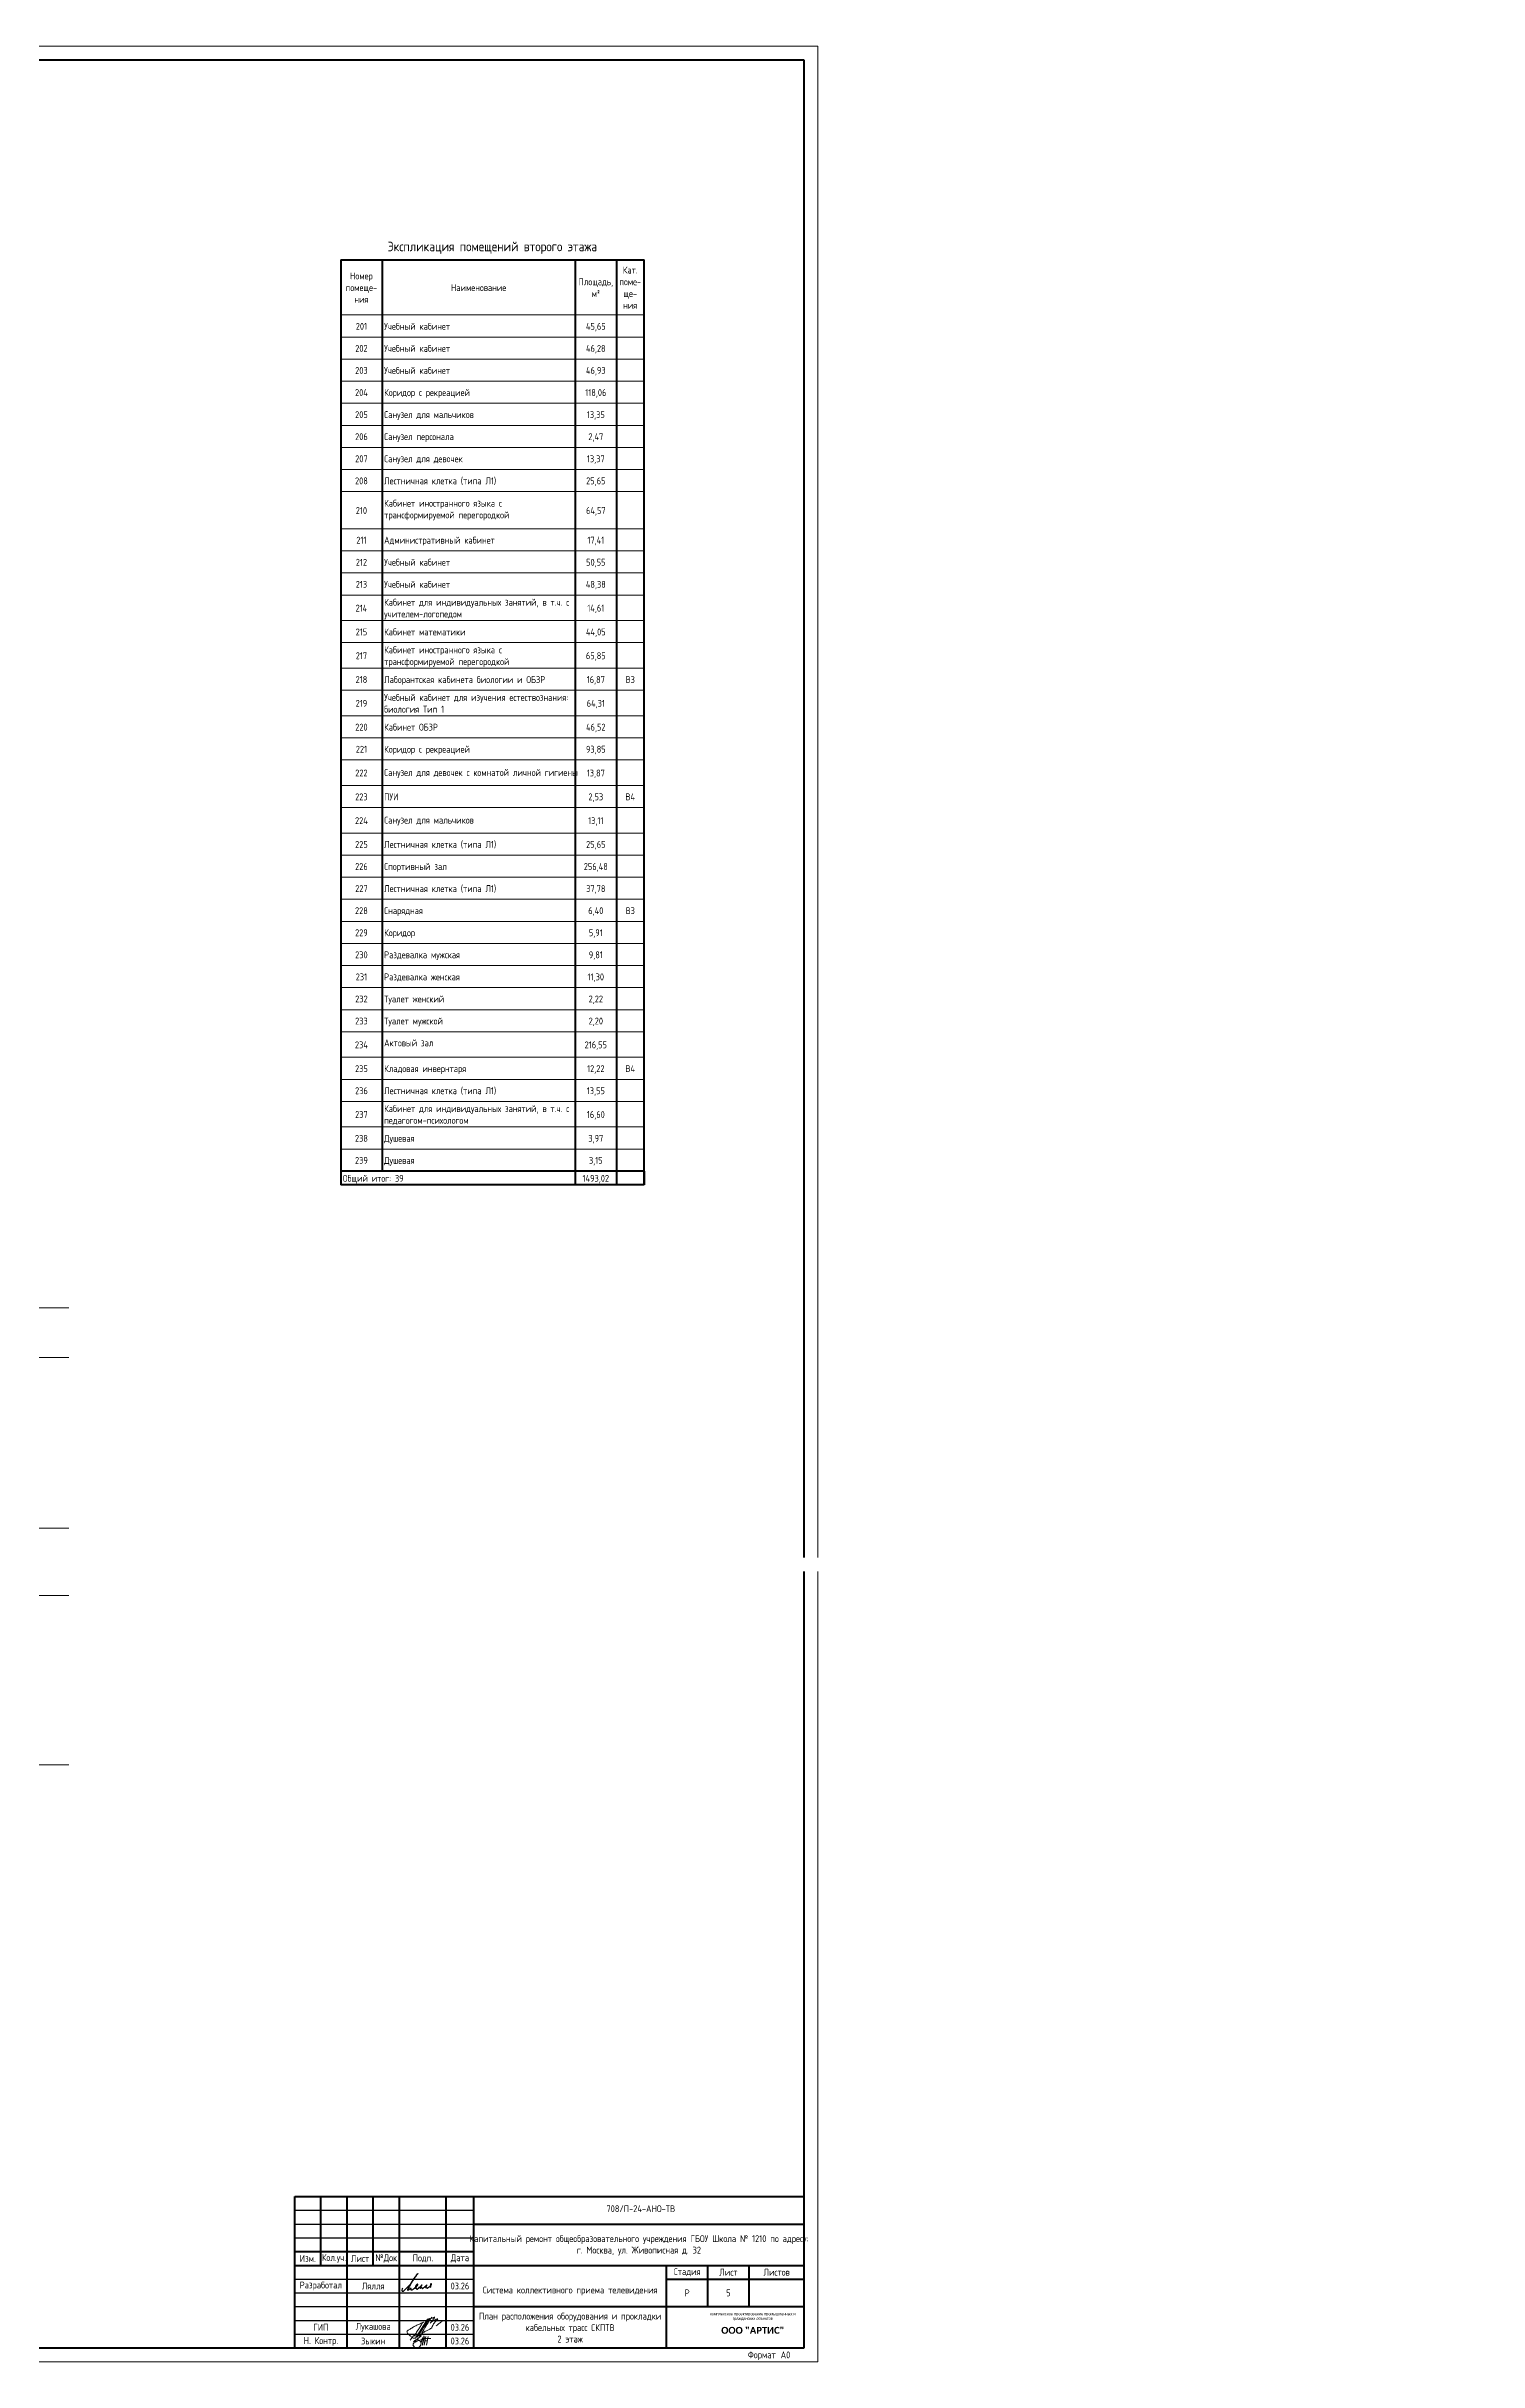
# Model space of a CAD drawing. Header units: millimetres. Extents: x -259793 to 503324, y -44556 to 93494.
# Drawn here: x 169738 to 221752, y -41916 to 42184 of the extents above; entities that cross this region are included whole.
import ezdxf
from ezdxf import colors
from ezdxf.entities.mleader import LeaderData, LeaderLine
from ezdxf.enums import TextEntityAlignment as Align
from ezdxf.math import Vec2, Vec3

# ---------------------------------------------------------------- set-up
doc = ezdxf.new("R2010")
doc.units = ezdxf.units.MM
doc.linetypes.add('ADSK_Линия сетки', pattern=[25, 20, -2.5, 0, -2.5])
for name, color, linetype in [('__НАДПИСИ', 7, 'Continuous'), ('СОТ', 7, 'Continuous'), ('стена', 20, 'Continuous')]:
    doc.layers.add(name, color=color, linetype=linetype)
for name, color, linetype, lineweight in [('__ФОРМАТ', 7, 'Continuous', 40), ('RC-Выноски', 7, 'Continuous', 0), ('Графика спецификации', 7, 'Continuous', 20), ('Линии', 7, 'Continuous', 9), ('Оси', 252, 'Continuous', 9), ('ОФ_рамка', 8, 'Continuous', 60), ('Подписи', 7, 'Continuous', 13), ('Тонкие линии', 7, 'Continuous', 18)]:
    doc.layers.add(name, color=color, linetype=linetype, lineweight=lineweight)
doc.layers.add('ОФ_подписи', color=5, linetype='Continuous', lineweight=13, true_color=0x0000ff)
doc.styles.add('GOST 2.304 type A', font='', dxfattribs={"height": 250})
doc.styles.add('GOST Common_7', font='', dxfattribs={"width": 0.9, "height": 2.5})
doc.styles.add('GOST Common_8', font='', dxfattribs={"width": 0.9, "height": 3.5})
doc.styles.add('ISOCPEUR', font='isocpeur.ttf', dxfattribs={"width": 0.9, "height": 350})
doc.styles.add('Mipgost_5', font='', dxfattribs={"height": 250})
doc.styles.add('RubezhCAD', font='', dxfattribs={"oblique": 10})
doc.styles.add('ГОСТ 2.304', font='')
doc.styles.get('GOST 2.304 type A').set_extended_font_data('GOST 2.304 type A')
doc.styles.get('GOST Common_7').set_extended_font_data('GOST type B')
doc.styles.get('GOST Common_8').set_extended_font_data('GOST type B')
doc.styles.get('Mipgost_5').set_extended_font_data('Mipgost')
doc.styles.get('RubezhCAD').set_extended_font_data('GOST type A')
doc.styles.get('ГОСТ 2.304').set_extended_font_data('GOST 2.304 type A')

# ---------------------------------------------------------------- blocks, each defined once
blk = doc.blocks.new('А0')
at = {"layer": 'ОФ_рамка', "color": 0, "linetype": 'Continuous', "lineweight": 5, "ltscale": 100}
for points in [[(341068, -309617), (222168, -309617)], [(222168, -309617), (222168, -393717)], [(341068, -393717), (341068, -309617)], [(222168, -393717), (341068, -393717)]]:
    blk.add_lwpolyline(points, dxfattribs=at)
at = {"layer": 'ОФ_рамка', "color": 0, "linetype": 'Continuous', "ltscale": 100}
for points in [[(340568, -310117), (224168, -310117)], [(224168, -310117), (224168, -393217)], [(340568, -393217), (340568, -310117)], [(224168, -393217), (340568, -393217)]]:
    blk.add_lwpolyline(points, dxfattribs=at)
at = {"layer": 'ОФ_рамка', "color": 0, "linetype": 'Continuous'}
for points in [[(222668, -384717), (222668, -378217)], [(224168, -378217), (222668, -378217)], [(223168, -384717), (223168, -378217)], [(224168, -393217), (224168, -378217)], [(223168, -379217), (224168, -379217)], [(223168, -380717), (224168, -380717)], [(223168, -382717), (224168, -382717)], [(222668, -384717), (224168, -384717)], [(222968, -393217), (222968, -384717)], [(223468, -393217), (223468, -384717)], [(222968, -387217), (224168, -387217)], [(222968, -390717), (224168, -390717)], [(224168, -393217), (222968, -393217)]]:
    blk.add_lwpolyline(points, dxfattribs=at)
at = {"layer": 'ОФ_рамка', "color": 0, "linetype": 'Continuous', "lineweight": 5}
blk.add_lwpolyline([(223668, -384717), (223668, -378217)], dxfattribs=at)
at = {"layer": 'ОФ_рамка', "color": 0, "linetype": 'Continuous', "lineweight": 5, "char_height": 300, "attachment_point": 1, "rotation": 90, "style": 'ГОСТ 2.304'}
for s, insert, width in [('\\fGOST 2.304 type A|b0|i0|c1|p34;\\W1.0000000000;\\T1.0000000000;\\o\\lСогласовано', (222748, -382374), 1992.86), ('\\fGOST 2.304 type A|b0|i0|c1|p34;\\W1.0000000000;\\T1.0000000000;\\o\\lВзам. инв. №', (223066, -386910), 2077.93), ('\\fGOST 2.304 type A|b0|i0|c1|p34;\\W1.0000000000;\\T1.0000000000;\\o\\lПодп. и дата', (223068, -389839), 2065.5), ('\\fGOST 2.304 type A|b0|i0|c1|p34;\\W1.0000000000;\\T1.0000000000;\\o\\lИнв. № подл.', (223065, -392816), 2070.21)]:
    blk.add_mtext(s, dxfattribs=dict(at, insert=insert, width=width))
at = {"layer": 'ОФ_рамка', "color": 0, "linetype": 'Continuous', "lineweight": 5, "ltscale": 100, "char_height": 250, "attachment_point": 1, "style": 'ГОСТ 2.304'}
for s, insert, width in [('\\fGOST 2.304 type A|b0|i0|c1|p34;\\W1.0000000000;\\T1.0000000000;\\o\\lФормат', (338524, -393342), 1107.32), ('A0', (339716, -393345), 375.36)]:
    blk.add_mtext(s, dxfattribs=dict(at, insert=insert, width=width))
blk = doc.blocks.new('П_Зыкин')
at = {"layer": 'ОФ_подписи', "color": 5, "ltscale": 100, "transparency": 33554687}
for p, q in [((142, 249), (62, -174)), ((102, 37), (218, 37)), ((258, 249), (178, -174))]:
    blk.add_line(p, q, dxfattribs=at)
blk.add_lwpolyline([(-462, 273), (-74, 273), (-446, -30)], dxfattribs=at)
for centre, radius, start, end in [((-271, -94), 186, 314.23929, 159.93483), ((345, -1372), 1523, 88.87583, 117.8788), ((1109, -252), 1204, 158.75935, 174.23097), ((-1024, 224), 1068, 337.81444, 2.88593), ((-849, 72), 852, 342.83077, 7.48151), ((-9, 182), 4.48, 8.96906, 155.65511), ((-643, 22), 732, 344.4555, 20.46196), ((-318, -169), 151, 108.7568, 173.42509), ((-287, -115), 185, 191.53585, 322.35119)]:
    blk.add_arc(centre, radius, start, end, dxfattribs=at)
blk = doc.blocks.new('П_Лукашова')
at = {"layer": 'ОФ_подписи', "color": 5}
for p, q in [((221, 339), (-221, -339)), ((286, 371), (-156, -307)), ((283, 370), (218, 338))]:
    blk.add_line(p, q, dxfattribs=at)
for points in [[(-221, -339), (-276, -344), (-368, -289), (-446, -221), (-505, -166), (-522, -116), (-412, -16), (-295, 56), (-173, 120), (-49, 179), (33, 216), (87, 237), (52, 221), (11, 167), (-59, 51), (-126, -52), (-177, -132), (-256, -231), (-409, -409)], [(360, 20), (294, -18), (203, -65), (91, -124), (-73, -248)], [(366, 415), (236, 213), (85, -37), (-50, -300)], [(221, 301), (344, 360), (434, 401), (475, 416), (464, 395), (420, 336), (342, 232), (310, 203), (337, 221), (420, 283), (490, 322), (558, 352), (576, 358), (491, 240), (403, 113), (374, 49), (360, 20)], [(530, 102), (646, 199), (748, 254)]]:
    blk.add_spline(points, degree=3, dxfattribs=at)
blk = doc.blocks.new('штамп')
at = {"layer": '__ФОРМАТ', "linetype": 'Continuous', "lineweight": 50}
for p, q in [((531929, 45357), (531929, 50857)), ((531929, 50857), (550429, 50857)), ((532879, 48357), (532879, 50857)), ((533829, 45357), (533829, 50857)), ((534779, 48357), (534779, 50857)), ((535729, 45357), (535729, 50857)), ((537429, 45357), (537429, 50857)), ((538429, 45357), (538429, 50857)), ((550429, 45357), (550429, 50857)), ((538429, 49857), (550429, 49857)), ((531929, 48857), (538429, 48857)), ((531929, 48357), (550429, 48357)), ((545429, 45357), (545429, 48357)), ((546929, 46857), (546929, 48357)), ((548429, 46857), (548429, 48357)), ((545429, 47857), (550429, 47857)), ((538429, 46857), (550429, 46857)), ((531929, 45357), (550429, 45357))]:
    blk.add_line(p, q, dxfattribs=at)
at = {"layer": '__ФОРМАТ', "linetype": 'Continuous', "lineweight": -2}
for p, q in [((531929, 50357), (538429, 50357)), ((531929, 49857), (538429, 49857)), ((531929, 49357), (538429, 49357)), ((531929, 48857), (538429, 48857)), ((531929, 47857), (538429, 47857)), ((531929, 47357), (538429, 47357)), ((531929, 46857), (538429, 46857)), ((531929, 46357), (538429, 46357)), ((538429, 46857), (550429, 46857)), ((531929, 45857), (538429, 45857))]:
    blk.add_line(p, q, dxfattribs=at)
at = {"layer": 'Подписи', "color": 5, "lineweight": 25}
blk.add_lwpolyline([(535847, 47525), (535833, 47500), (535823, 47461), (535824, 47440), (535829, 47423), (535840, 47414), (535857, 47413), (535876, 47421), (535897, 47435), (535917, 47454), (536005, 47539), (536088, 47624), (536142, 47690), (536203, 47776), (536266, 47874), (536323, 47953), (536362, 48009), (536395, 48059), (536405, 48060), (536397, 48045), (536295, 47925), (536205, 47790), (536095, 47603), (536059, 47544), (536038, 47506), (536029, 47485), (536027, 47473), (536027, 47462), (536031, 47457), (536037, 47454), (536045, 47456), (536057, 47466), (536072, 47479), (536107, 47506), (536133, 47525), (536147, 47532), (536152, 47532), (536153, 47529), (536150, 47520), (536147, 47504), (536146, 47491), (536148, 47479), (536150, 47471), (536157, 47465), (536166, 47462), (536178, 47464), (536189, 47469), (536215, 47480), (536240, 47498), (536281, 47529), (536306, 47550), (536324, 47567), (536342, 47582), (536372, 47609), (536388, 47629), (536397, 47646), (536399, 47657), (536398, 47666), (536393, 47671), (536383, 47671), (536372, 47667), (536356, 47653), (536336, 47632), (536323, 47612), (536313, 47599), (536309, 47587), (536310, 47579), (536315, 47575), (536326, 47579), (536335, 47585), (536344, 47592), (536348, 47595), (536352, 47596), (536354, 47595), (536355, 47592), (536349, 47583), (536342, 47575), (536334, 47561), (536326, 47547), (536322, 47538), (536320, 47531), (536321, 47523), (536325, 47519), (536328, 47519), (536333, 47524), (536338, 47527), (536344, 47526), (536346, 47520), (536351, 47508), (536355, 47498), (536359, 47493), (536366, 47491), (536375, 47491), (536385, 47497), (536412, 47513), (536436, 47532), (536466, 47559), (536491, 47583), (536517, 47607), (536529, 47621), (536545, 47642), (536547, 47643), (536546, 47644), (536543, 47644), (536541, 47642), (536538, 47637), (536499, 47577), (536491, 47558), (536482, 47544), (536480, 47535), (536479, 47529), (536481, 47524), (536483, 47522), (536489, 47523), (536494, 47526), (536502, 47532), (536512, 47539), (536522, 47544), (536530, 47548), (536541, 47549), (536547, 47546), (536550, 47541), (536551, 47531), (536552, 47525), (536553, 47521), (536558, 47517), (536562, 47515), (536568, 47515), (536575, 47517), (536583, 47523), (536596, 47533), (536617, 47547), (536636, 47561), (536659, 47583), (536688, 47609), (536702, 47620), (536713, 47630), (536721, 47636), (536727, 47641), (536727, 47643), (536726, 47644), (536723, 47643), (536720, 47638), (536715, 47629), (536693, 47594), (536681, 47575), (536676, 47566), (536674, 47557), (536677, 47551), (536679, 47547), (536684, 47546), (536689, 47549), (536695, 47552), (536700, 47554), (536709, 47554), (536716, 47551), (536717, 47545), (536719, 47535), (536721, 47527), (536725, 47524), (536731, 47520), (536741, 47523), (536747, 47528), (536757, 47534), (536779, 47550), (536809, 47572), (536842, 47600), (536865, 47623), (536880, 47642), (536895, 47664), (536899, 47675), (536901, 47684), (536898, 47689), (536891, 47693), (536881, 47689), (536873, 47682), (536862, 47668), (536856, 47654), (536855, 47638), (536856, 47622), (536856, 47598), (536858, 47583), (536860, 47572), (536864, 47560), (536871, 47551)], dxfattribs=at)
at = {"layer": 'ОФ_подписи'}
for name, p, xscale, yscale, zscale in [('П_Лукашова', (536533, 46057), 1.010226427429054, 1.010226427429054, 1.010226427429054), ('П_Зыкин', (536581, 45585), 0.7621923841183493, 0.7621923841183493, 0.7621923841183493)]:
    blk.add_blockref(name, p, dxfattribs=dict(at, xscale=xscale, yscale=yscale, zscale=zscale))
at = {"transparency": 33554687, "attachment_point": 5, "style": 'ГОСТ 2.304'}
for s, insert, char_height, width in [('{\\fArial|b0|i0|c204|p34;комплексное проектирование промышленных и гражданских объектов}', (548563, 46495), 100, 3372.21), ('{\\fCorbel Light|b1|i0|c204|p34;ООО "АРТИС"}', (548563, 45995), 250, 4171.2)]:
    blk.add_mtext(s, dxfattribs=dict(at, insert=insert, char_height=char_height, width=width))
at = {"layer": '__НАДПИСИ', "lineweight": 9, "ltscale": 2, "style": 'ISOCPEUR', "flags": 1}
blk.add_attdef('NOTATION', (548864, 51134), '', height=250, dxfattribs=at)
at = {"layer": '__НАДПИСИ', "lineweight": 9, "ltscale": 2, "style": 'RubezhCAD', "oblique": 10}
blk.add_attdef('SHEET', text='', height=250, dxfattribs=at).set_placement((547679, 47357), align=Align.MIDDLE_CENTER)
at = {"layer": '__ФОРМАТ', "color": 7, "linetype": 'Continuous', "lineweight": 20, "char_height": 250, "attachment_point": 5, "style": 'GOST 2.304 type A'}
for s, insert, width in [('Капитальный ремонт общеобразовательного учреждения ГБОУ Школа № 1210 по адресу:      \\Pг. Москва, ул. Живописная д. 32', (544429, 49085), 12000), ('\\pi-7.5,l7.5,t7.5;{\\W0.9;\\C256;Кол.уч.}', (533354, 48607), 950), ('Система коллективного приема телевидения ', (541929, 47427), 7000)]:
    blk.add_mtext(s, dxfattribs=dict(at, insert=insert, width=width))
at = {"layer": '__ФОРМАТ', "color": 7, "linetype": 'Continuous', "lineweight": 20, "char_height": 250, "attachment_point": 5, "line_spacing_factor": 1.2, "style": 'GOST 2.304 type A'}
for s, insert, width in [('\\pi-7.5,l7.5,t7.5;{\\C256;Изм.}', (532404, 48607), 950), ('\\pi-7.5,l7.5,t7.5;{\\C256;Лист}', (534304, 48607), 950), ('\\pi-7.5,l7.5,t7.5;{\\C256;№Док}', (535254, 48607), 950), ('\\pi-7.5,l7.5,t7.5;{\\C256;Подп.}', (536584, 48607), 1710.72), ('\\pi-7.5,l7.5,t7.5;{\\C256;Дата}', (537929, 48607), 1000), ('\\pi-7.5,l7.5,t7.5;{\\C256;Стадия}', (546179, 48107), 1500), ('\\pi-7.5,l7.5,t7.5;{\\C256;Лист}', (547679, 48107), 1500), ('\\pi-7.5,l7.5,t7.5;{\\C256;Листов}', (549429, 48107), 2000), ('\\pi-7.5,l7.5,t7.5;{\\C256;Разработал}', (532879, 47607), 1900), ('{\\C256;Лялля}', (534779, 47607), 1900), ('{\\C256;03.26}', (537929, 47607), 1000), ('\\pi-750,l750,t750;{\\C256;Р}', (546179, 47357), 1500), ('{\\C256;Лукашова}', (534779, 46107), 1900), ('{\\C256;Н. Контр. }', (532879, 45592), 1900), ('\\pi-7.5,l7.5,t7.5;{\\C256;ГИП}', (532879, 46107), 1900), ('\\pi-750,l750,t750;{\\C256;Зыкин}', (534779, 45607), 1900), ('{\\C256;03.26}', (537929, 46107), 1000), ('{\\C256;03.26}', (537929, 45607), 1000)]:
    blk.add_mtext(s, dxfattribs=dict(at, insert=insert, width=width))
at = {"layer": 'стена', "color": 18, "true_color": 0x000000, "insert": (543249, 50539), "char_height": 250, "width": 3851.47, "attachment_point": 1, "style": 'GOST 2.304 type A'}
blk.add_mtext('708/П-24-АНО-ТВ', dxfattribs=at)
blk = doc.blocks.new('2 этаж')
at = {"layer": 'Линии', "color": 251, "lineweight": 50, "true_color": 0x636466}
for p, q in [((180421, 36027), (180421, 34023)), ((180421, 36027), (191433, 36027)), ((181921, 36027), (181921, 34023)), ((188932, 36027), (188932, 34023)), ((190432, 36027), (190432, 34023)), ((191432, 36027), (191432, 34023)), ((180421, 34023), (180421, 33221)), ((181921, 34023), (181921, 33221)), ((188932, 34023), (188932, 33221)), ((190432, 34023), (190432, 33221)), ((191432, 34023), (191432, 33221)), ((180421, 33221), (180421, 32419)), ((181921, 33221), (181921, 32419)), ((188932, 33221), (188932, 32419)), ((190432, 33221), (190432, 32419)), ((191432, 33221), (191432, 32419)), ((180421, 32419), (180421, 31617)), ((181921, 32419), (181921, 31617)), ((188932, 32419), (188932, 31617)), ((190432, 32419), (190432, 31617)), ((191432, 32419), (191432, 31617)), ((180421, 31617), (180421, 30815)), ((181921, 31617), (181921, 30815)), ((188932, 31617), (188932, 30815)), ((190432, 31617), (190432, 30815)), ((191432, 31617), (191432, 30815)), ((180421, 30815), (180421, 30013)), ((181921, 30815), (181921, 30013)), ((188932, 30815), (188932, 30013)), ((190432, 30815), (190432, 30013)), ((191432, 30815), (191432, 30013)), ((180421, 30013), (180421, 29211)), ((181921, 30013), (181921, 29211)), ((188932, 30013), (188932, 29211)), ((190432, 30013), (190432, 29211)), ((191432, 30013), (191432, 29211)), ((180421, 29211), (180421, 28410)), ((181921, 29211), (181921, 28410)), ((188932, 29211), (188932, 28410)), ((190432, 29211), (190432, 28410)), ((191432, 29211), (191432, 28410)), ((180421, 28410), (180421, 27608)), ((181921, 28410), (181921, 27608)), ((188932, 28410), (188932, 27608)), ((190432, 28410), (190432, 27608)), ((191432, 28410), (191432, 27608)), ((180421, 27608), (180421, 26254)), ((180421, 27608), (180421, 26806)), ((181921, 27608), (181921, 26254)), ((181921, 27608), (181921, 26806)), ((188932, 27608), (188932, 26254)), ((188932, 27608), (188932, 26806)), ((190432, 27608), (190432, 26254)), ((190432, 27608), (190432, 26806)), ((191432, 27608), (191432, 26254)), ((191432, 27608), (191432, 26806)), ((180421, 26254), (180421, 25452)), ((181921, 26254), (181921, 25452)), ((188932, 26254), (188932, 25452)), ((190432, 26254), (190432, 25452)), ((191432, 26254), (191432, 25452)), ((180421, 25452), (180421, 24651)), ((181921, 25452), (181921, 24651)), ((188932, 25452), (188932, 24651)), ((190432, 25452), (190432, 24651)), ((191432, 25452), (191432, 24651)), ((180421, 24651), (180421, 23849)), ((181921, 24651), (181921, 23849)), ((188932, 24651), (188932, 23849)), ((190432, 24651), (190432, 23849)), ((191432, 24651), (191432, 23849)), ((180421, 23849), (180421, 22922)), ((181921, 23849), (181921, 22922)), ((188932, 23849), (188932, 22922)), ((190432, 23849), (190432, 22922)), ((191432, 23849), (191432, 22922)), ((180421, 22922), (180421, 22120)), ((180421, 22922), (180421, 22120)), ((181921, 22922), (181921, 22120)), ((181921, 22922), (181921, 22120)), ((188932, 22922), (188932, 22120)), ((188932, 22922), (188932, 22120)), ((190432, 22922), (190432, 22120)), ((190432, 22922), (190432, 22120)), ((191432, 22922), (191432, 22120)), ((191432, 22922), (191432, 22120)), ((180421, 22120), (180421, 21192)), ((181921, 22120), (181921, 21192)), ((188932, 22120), (188932, 21192)), ((190432, 22120), (190432, 21192)), ((191432, 22120), (191432, 21192)), ((180421, 21192), (180421, 20391)), ((181921, 21192), (181921, 20391)), ((188932, 21192), (188932, 20391)), ((190432, 21192), (190432, 20391)), ((191432, 21192), (191432, 20391)), ((180421, 20391), (180421, 19463)), ((181921, 20391), (181921, 19463)), ((188932, 20391), (188932, 19463)), ((190432, 20391), (190432, 19463)), ((191432, 20391), (191432, 19463)), ((180421, 19463), (180421, 18661)), ((181921, 19463), (181921, 18661)), ((188932, 19463), (188932, 18661)), ((190432, 19463), (190432, 18661)), ((191432, 19463), (191432, 18661)), ((180421, 18661), (180421, 17860)), ((181921, 18661), (181921, 17860)), ((188932, 18661), (188932, 17860)), ((190432, 18661), (190432, 17860)), ((191432, 18661), (191432, 17860)), ((180421, 17860), (180421, 16932)), ((181921, 17860), (181921, 16932)), ((188932, 17860), (188932, 16932)), ((190432, 17860), (190432, 16932)), ((191432, 17860), (191432, 16932)), ((180421, 16932), (180421, 16130)), ((181921, 16932), (181921, 16130)), ((188932, 16932), (188932, 16130)), ((190432, 16932), (190432, 16130)), ((191432, 16932), (191432, 16130)), ((180421, 16130), (180421, 15203)), ((181921, 16130), (181921, 15203)), ((188932, 16130), (188932, 15203)), ((190432, 16130), (190432, 15203)), ((191432, 16130), (191432, 15203)), ((180421, 15203), (180421, 14401)), ((181921, 15203), (181921, 14401)), ((188932, 15203), (188932, 14401)), ((190432, 15203), (190432, 14401)), ((191432, 15203), (191432, 14401)), ((180421, 14401), (180421, 13599)), ((181921, 14401), (181921, 13599)), ((188932, 14401), (188932, 13599)), ((190432, 14401), (190432, 13599)), ((191432, 14401), (191432, 13599)), ((180421, 13599), (180421, 12798)), ((181921, 13599), (181921, 12798)), ((188932, 13599), (188932, 12798)), ((190432, 13599), (190432, 12798)), ((191432, 13599), (191432, 12798)), ((180421, 12798), (180421, 11996)), ((181921, 12798), (181921, 11996)), ((188932, 12798), (188932, 11996)), ((190432, 12798), (190432, 11996)), ((191432, 12798), (191432, 11996)), ((180421, 11996), (180421, 11194)), ((181921, 11996), (181921, 11194)), ((188932, 11996), (188932, 11194)), ((190432, 11996), (190432, 11194)), ((191432, 11996), (191432, 11194)), ((180421, 11194), (180421, 10392)), ((181921, 11194), (181921, 10392)), ((188932, 11194), (188932, 10392)), ((190432, 11194), (190432, 10392)), ((191432, 11194), (191432, 10392)), ((180421, 10392), (180421, 9590)), ((181921, 10392), (181921, 9590)), ((188932, 10392), (188932, 9590)), ((190432, 10392), (190432, 9590)), ((191432, 10392), (191432, 9590)), ((180421, 9590), (180421, 8788)), ((181921, 9590), (181921, 8788)), ((188932, 9590), (188932, 8788)), ((190432, 9590), (190432, 8788)), ((191432, 9590), (191432, 8788)), ((180421, 8788), (180421, 7987)), ((181921, 8788), (181921, 7987)), ((188932, 8788), (188932, 7987)), ((190432, 8788), (190432, 7987)), ((191432, 8788), (191432, 7987)), ((180421, 7987), (180421, 7059)), ((181921, 7987), (181921, 7059)), ((188932, 7987), (188932, 7059)), ((190432, 7987), (190432, 7059)), ((191432, 7987), (191432, 7059)), ((180421, 7059), (180421, 6257)), ((181921, 7059), (181921, 6257)), ((188932, 7059), (188932, 6257)), ((190432, 7059), (190432, 6257)), ((191432, 7059), (191432, 6257)), ((180421, 6257), (180421, 5456)), ((181921, 6257), (181921, 5456)), ((188932, 6257), (188932, 5456)), ((190432, 6257), (190432, 5456)), ((191432, 6257), (191432, 5456)), ((180421, 5456), (180421, 4528)), ((181921, 5456), (181921, 4528)), ((188932, 5456), (188932, 4528)), ((190432, 5456), (190432, 4528)), ((191432, 5456), (191432, 4528)), ((180421, 4528), (180421, 3726)), ((181921, 4528), (181921, 3726)), ((188932, 4528), (188932, 3726)), ((190432, 4528), (190432, 3726)), ((191432, 4528), (191432, 3726)), ((180421, 3726), (180421, 2925)), ((181921, 3726), (181921, 2925)), ((188932, 3726), (188932, 2925)), ((190432, 3726), (190432, 2925)), ((191432, 3726), (191432, 2925)), ((181921, 2925), (180421, 2925)), ((180421, 2925), (180421, 2423)), ((188932, 2925), (181921, 2925)), ((190432, 2925), (188932, 2925)), ((188932, 2925), (188932, 2423)), ((191432, 2925), (190432, 2925)), ((190432, 2925), (190432, 2423)), ((191432, 2925), (191432, 2423)), ((191433, 2925), (191433, 2423)), ((181921, 2423), (180421, 2423)), ((188932, 2423), (181921, 2423)), ((190432, 2423), (188932, 2423)), ((191432, 2423), (190432, 2423)), ((191433, 2423), (191432, 2423))]:
    blk.add_line(p, q, dxfattribs=at)
at = {"layer": 'Линии', "color": 251, "lineweight": 20, "true_color": 0x636466}
for p, q in [((181921, 34023), (180421, 34023)), ((188932, 34023), (181921, 34023)), ((190432, 34023), (188932, 34023)), ((191432, 34023), (190432, 34023)), ((181921, 33221), (180421, 33221)), ((188932, 33221), (181921, 33221)), ((190432, 33221), (188932, 33221)), ((191432, 33221), (190432, 33221)), ((181921, 32419), (180421, 32419)), ((188932, 32419), (181921, 32419)), ((190432, 32419), (188932, 32419)), ((191432, 32419), (190432, 32419)), ((181921, 31617), (180421, 31617)), ((188932, 31617), (181921, 31617)), ((190432, 31617), (188932, 31617)), ((191432, 31617), (190432, 31617)), ((181921, 30815), (180421, 30815)), ((188932, 30815), (181921, 30815)), ((190432, 30815), (188932, 30815)), ((191432, 30815), (190432, 30815)), ((181921, 30013), (180421, 30013)), ((188932, 30013), (181921, 30013)), ((190432, 30013), (188932, 30013)), ((191432, 30013), (190432, 30013)), ((181921, 29211), (180421, 29211)), ((188932, 29211), (181921, 29211)), ((190432, 29211), (188932, 29211)), ((191432, 29211), (190432, 29211)), ((181921, 28410), (180421, 28410)), ((188932, 28410), (181921, 28410)), ((190432, 28410), (188932, 28410)), ((191432, 28410), (190432, 28410)), ((181921, 27608), (180421, 27608)), ((181921, 27608), (180421, 27608)), ((188932, 27608), (181921, 27608)), ((188932, 27608), (181921, 27608)), ((190432, 27608), (188932, 27608)), ((190432, 27608), (188932, 27608)), ((191432, 27608), (190432, 27608)), ((191432, 27608), (190432, 27608)), ((181921, 26254), (180421, 26254)), ((188932, 26254), (181921, 26254)), ((190432, 26254), (188932, 26254)), ((191432, 26254), (190432, 26254)), ((181921, 25452), (180421, 25452)), ((188932, 25452), (181921, 25452)), ((190432, 25452), (188932, 25452)), ((191432, 25452), (190432, 25452)), ((181921, 24651), (180421, 24651)), ((188932, 24651), (181921, 24651)), ((190432, 24651), (188932, 24651)), ((191432, 24651), (190432, 24651)), ((181921, 23849), (180421, 23849)), ((188932, 23849), (181921, 23849)), ((190432, 23849), (188932, 23849)), ((191432, 23849), (190432, 23849)), ((181921, 22922), (180421, 22922)), ((188932, 22922), (181921, 22922)), ((190432, 22922), (188932, 22922)), ((191432, 22922), (190432, 22922)), ((181921, 22120), (180421, 22120)), ((181921, 22120), (180421, 22120)), ((188932, 22120), (181921, 22120)), ((188932, 22120), (181921, 22120)), ((190432, 22120), (188932, 22120)), ((190432, 22120), (188932, 22120)), ((191432, 22120), (190432, 22120)), ((191432, 22120), (190432, 22120)), ((181921, 21192), (180421, 21192)), ((188932, 21192), (181921, 21192)), ((190432, 21192), (188932, 21192)), ((191432, 21192), (190432, 21192)), ((181921, 20391), (180421, 20391)), ((188932, 20391), (181921, 20391)), ((190432, 20391), (188932, 20391)), ((191432, 20391), (190432, 20391)), ((181921, 19463), (180421, 19463)), ((188932, 19463), (181921, 19463)), ((190432, 19463), (188932, 19463)), ((191432, 19463), (190432, 19463)), ((181921, 18661), (180421, 18661)), ((188932, 18661), (181921, 18661)), ((190432, 18661), (188932, 18661)), ((191432, 18661), (190432, 18661)), ((181921, 17860), (180421, 17860)), ((188932, 17860), (181921, 17860)), ((190432, 17860), (188932, 17860)), ((191432, 17860), (190432, 17860)), ((181921, 16932), (180421, 16932)), ((188932, 16932), (181921, 16932)), ((190432, 16932), (188932, 16932)), ((191432, 16932), (190432, 16932)), ((181921, 16130), (180421, 16130)), ((188932, 16130), (181921, 16130)), ((190432, 16130), (188932, 16130)), ((191432, 16130), (190432, 16130)), ((181921, 15203), (180421, 15203)), ((188932, 15203), (181921, 15203)), ((190432, 15203), (188932, 15203)), ((191432, 15203), (190432, 15203)), ((181921, 14401), (180421, 14401)), ((188932, 14401), (181921, 14401)), ((190432, 14401), (188932, 14401)), ((191432, 14401), (190432, 14401)), ((181921, 13599), (180421, 13599)), ((188932, 13599), (181921, 13599)), ((190432, 13599), (188932, 13599)), ((191432, 13599), (190432, 13599)), ((181921, 12798), (180421, 12798)), ((188932, 12798), (181921, 12798)), ((190432, 12798), (188932, 12798)), ((191432, 12798), (190432, 12798)), ((181921, 11996), (180421, 11996)), ((188932, 11996), (181921, 11996)), ((190432, 11996), (188932, 11996)), ((191432, 11996), (190432, 11996)), ((181921, 11194), (180421, 11194)), ((188932, 11194), (181921, 11194)), ((190432, 11194), (188932, 11194)), ((191432, 11194), (190432, 11194)), ((181921, 10392), (180421, 10392)), ((188932, 10392), (181921, 10392)), ((190432, 10392), (188932, 10392)), ((191432, 10392), (190432, 10392)), ((181921, 9590), (180421, 9590)), ((188932, 9590), (181921, 9590)), ((190432, 9590), (188932, 9590)), ((191432, 9590), (190432, 9590)), ((181921, 8788), (180421, 8788)), ((188932, 8788), (181921, 8788)), ((190432, 8788), (188932, 8788)), ((191432, 8788), (190432, 8788)), ((181921, 7987), (180421, 7987)), ((188932, 7987), (181921, 7987)), ((190432, 7987), (188932, 7987)), ((191432, 7987), (190432, 7987)), ((181921, 7059), (180421, 7059)), ((188932, 7059), (181921, 7059)), ((190432, 7059), (188932, 7059)), ((191432, 7059), (190432, 7059)), ((181921, 6257), (180421, 6257)), ((188932, 6257), (181921, 6257)), ((190432, 6257), (188932, 6257)), ((191432, 6257), (190432, 6257)), ((181921, 5456), (180421, 5456)), ((188932, 5456), (181921, 5456)), ((190432, 5456), (188932, 5456)), ((191432, 5456), (190432, 5456)), ((181921, 4528), (180421, 4528)), ((188932, 4528), (181921, 4528)), ((190432, 4528), (188932, 4528)), ((191432, 4528), (190432, 4528)), ((181921, 3726), (180421, 3726)), ((188932, 3726), (181921, 3726)), ((190432, 3726), (188932, 3726)), ((191432, 3726), (190432, 3726))]:
    blk.add_line(p, q, dxfattribs=at)
at = {"layer": 'Оси', "color": 251, "linetype": 'ADSK_Линия сетки', "ltscale": 100, "true_color": 0x636466}
for p, q in [((170543, -2039), (93566, -2039)), ((170543, -3839), (93566, -3839)), ((170543, -10039), (93566, -10039)), ((170543, -12489), (93566, -12489)), ((170543, -18639), (93604, -18639))]:
    blk.add_line(p, q, dxfattribs=at)
at = {"layer": 'Тонкие линии', "color": 251, "lineweight": 20, "true_color": 0x636466}
blk.add_line((191433, 36027), (191433, 34023), dxfattribs=at)
at = {"layer": 'Графика спецификации', "color": 251, "true_color": 0x636466, "line_spacing_factor": 1.022761}
for s, insert, char_height, width, attachment_point, style in [('Экспликация помещений второго этажа', (185927, 36686), 350, 9308.72, 2, 'GOST Common_8'), ('Номер\\Pпомеще-\\Pния', (181171, 35565), 250, 1418.03, 2, 'GOST Common_7'), ('Площадь,\\Pм\\fGOST Common|b0|i0|c238|p34|;\\W.9;²', (189682, 35352), 250, 1538.71, 2, 'GOST Common_7'), ('Кат.\\Pпоме-\\Pще-\\Pния', (190932, 35778), 250, 962.45, 2, 'GOST Common_7'), ('Наименование', (185427, 35138), 250, 2353.32, 2, 'GOST Common_7'), ('201', (181171, 33735), 250, 509.89, 2, 'GOST Common_7'), ('Учебный кабинет', (181996, 33735), 250, 4969.12, 1, 'GOST Common_7'), ('45,65', (189682, 33735), 250, 868.92, 2, 'GOST Common_7'), ('202', (181171, 32933), 250, 561.18, 2, 'GOST Common_7'), ('Учебный кабинет', (181996, 32933), 250, 4969.12, 1, 'GOST Common_7'), ('46,28', (189682, 32933), 250, 868.92, 2, 'GOST Common_7'), ('203', (181171, 32132), 250, 561.18, 2, 'GOST Common_7'), ('Учебный кабинет', (181996, 32132), 250, 4969.12, 1, 'GOST Common_7'), ('46,93', (189682, 32132), 250, 868.92, 2, 'GOST Common_7'), ('204', (181171, 31330), 250, 588.33, 2, 'GOST Common_7'), ('Коридор с рекреацией', (181996, 31330), 250, 6936.46, 1, 'GOST Common_7'), ('118,06', (189682, 31330), 250, 868.92, 2, 'GOST Common_7'), ('205', (181171, 30528), 250, 561.18, 2, 'GOST Common_7'), ('Санузел для мальчиков', (181996, 30528), 250, 6752.21, 1, 'GOST Common_7'), ('13,35', (189682, 30528), 250, 790.47, 2, 'GOST Common_7'), ('206', (181171, 29726), 250, 561.18, 2, 'GOST Common_7'), ('Санузел персонала', (181996, 29726), 250, 3131.72, 1, 'GOST Common_7'), ('2,47', (189682, 29726), 250, 681.86, 2, 'GOST Common_7'), ('207', (181171, 28924), 250, 561.18, 2, 'GOST Common_7'), ('Санузел для девочек', (181996, 28924), 250, 6323.79, 1, 'GOST Common_7'), ('13,37', (189682, 28924), 250, 790.47, 2, 'GOST Common_7'), ('208', (181171, 28122), 250, 561.18, 2, 'GOST Common_7'), ('Лестничная клетка (типа Л1)', (181996, 28122), 250, 4836.37, 1, 'GOST Common_7'), ('25,65', (189682, 28122), 250, 841.76, 2, 'GOST Common_7'), ('210', (181171, 27045), 250, 509.89, 2, 'GOST Common_7'), ('Кабинет иностранного языка с\\Pтрансформируемой перегородкой', (181996, 27309), 250, 7370.71, 1, 'GOST Common_7'), ('64,57', (189682, 27045), 250, 868.92, 2, 'GOST Common_7'), ('211', (181171, 25967), 250, 458.6, 2, 'GOST Common_7'), ('Административный кабинет', (181996, 25967), 250, 7977.15, 1, 'GOST Common_7'), ('17,41', (189682, 25967), 250, 766.34, 2, 'GOST Common_7'), ('212', (181171, 25165), 250, 509.89, 2, 'GOST Common_7'), ('Учебный кабинет', (181996, 25165), 250, 4969.12, 1, 'GOST Common_7'), ('50,55', (189682, 25165), 250, 841.76, 2, 'GOST Common_7'), ('213', (181171, 24363), 250, 509.89, 2, 'GOST Common_7'), ('Кабинет для индивидуальных занятий, в т.ч. с\\Pучителем-логопедом', (181996, 23712), 250, 7627.17, 1, 'GOST Common_7'), ('Учебный кабинет', (181996, 24363), 250, 4969.12, 1, 'GOST Common_7'), ('48,38', (189682, 24363), 250, 868.92, 2, 'GOST Common_7'), ('214', (181171, 23499), 250, 537.04, 2, 'GOST Common_7'), ('14,61', (189682, 23499), 250, 766.34, 2, 'GOST Common_7'), ('215', (181171, 22634), 250, 509.89, 2, 'GOST Common_7'), ('Кабинет иностранного языка с\\Pтрансформируемой перегородкой', (181996, 21983), 250, 5497.11, 1, 'GOST Common_7'), ('Кабинет математики', (181996, 22634), 250, 3599.37, 1, 'GOST Common_7'), ('44,05', (189682, 22634), 250, 896.07, 2, 'GOST Common_7'), ('217', (181171, 21770), 250, 509.89, 2, 'GOST Common_7'), ('65,85', (189682, 21770), 250, 841.76, 2, 'GOST Common_7'), ('218', (181171, 20905), 250, 509.89, 2, 'GOST Common_7'), ('Лаборантская кабинета биологии и ОБЗР', (181996, 20905), 250, 6891, 1, 'GOST Common_7'), ('Учебный кабинет для изучения естествознания:\\Pбиология Тип 1', (181996, 20254), 250, 7949.99, 1, 'GOST Common_7'), ('16,87', (189682, 20905), 250, 790.47, 2, 'GOST Common_7'), ('В3', (190932, 20905), 250, 401.27, 2, 'GOST Common_7'), ('219', (181171, 20041), 250, 509.89, 2, 'GOST Common_7'), ('64,31', (189682, 20041), 250, 817.63, 2, 'GOST Common_7'), ('220', (181171, 19176), 250, 561.18, 2, 'GOST Common_7'), ('Кабинет ОБЗР', (181996, 19176), 250, 2356.34, 1, 'GOST Common_7'), ('46,52', (189682, 19176), 250, 868.92, 2, 'GOST Common_7'), ('221', (181171, 18374), 250, 509.89, 2, 'GOST Common_7'), ('Коридор с рекреацией', (181996, 18374), 250, 6936.46, 1, 'GOST Common_7'), ('93,85', (189682, 18374), 250, 868.92, 2, 'GOST Common_7'), ('222', (181171, 17510), 250, 561.18, 2, 'GOST Common_7'), ('Санузел для девочек с комнатой личной гигиены', (181996, 17528), 250, 7983.18, 1, 'GOST Common_7'), ('13,87', (189682, 17510), 250, 790.47, 2, 'GOST Common_7'), ('223', (181171, 16645), 250, 561.18, 2, 'GOST Common_7'), ('ПУИ', (181996, 16645), 250, 642.64, 1, 'GOST Common_7'), ('2,53', (189682, 16645), 250, 654.71, 2, 'GOST Common_7'), ('В4', (190932, 16645), 250, 428.42, 2, 'GOST Common_7'), ('224', (181171, 15780), 250, 588.33, 2, 'GOST Common_7'), ('Санузел для мальчиков', (181996, 15799), 250, 7171.59, 1, 'GOST Common_7'), ('13,11', (189682, 15780), 250, 687.89, 2, 'GOST Common_7'), ('225', (181171, 14916), 250, 561.18, 2, 'GOST Common_7'), ('Лестничная клетка (типа Л1)', (181996, 14916), 250, 4836.37, 1, 'GOST Common_7'), ('25,65', (189682, 14916), 250, 841.76, 2, 'GOST Common_7'), ('226', (181171, 14114), 250, 561.18, 2, 'GOST Common_7'), ('Спортивный зал', (181996, 14114), 250, 5180.32, 1, 'GOST Common_7'), ('256,48', (189682, 14114), 250, 1055.98, 2, 'GOST Common_7'), ('227', (181171, 13312), 250, 561.18, 2, 'GOST Common_7'), ('Лестничная клетка (типа Л1)', (181996, 13312), 250, 4836.37, 1, 'GOST Common_7'), ('37,78', (189682, 13312), 250, 841.76, 2, 'GOST Common_7'), ('228', (181171, 12510), 250, 561.18, 2, 'GOST Common_7'), ('Снарядная', (181996, 12510), 250, 1737.84, 1, 'GOST Common_7'), ('6,40', (189682, 12510), 250, 681.86, 2, 'GOST Common_7'), ('В3', (190932, 12510), 250, 401.27, 2, 'GOST Common_7'), ('229', (181171, 11708), 250, 561.18, 2, 'GOST Common_7'), ('Коридор', (181996, 11708), 250, 1336.56, 1, 'GOST Common_7'), ('5,91', (189682, 11708), 250, 603.41, 2, 'GOST Common_7'), ('230', (181171, 10907), 250, 561.18, 2, 'GOST Common_7'), ('231', (181171, 10105), 250, 509.89, 2, 'GOST Common_7'), ('Раздевалка мужская', (181996, 10907), 250, 3454.55, 1, 'GOST Common_7'), ('Раздевалка женская', (181996, 10105), 250, 3427.4, 1, 'GOST Common_7'), ('11,30', (189682, 10105), 250, 739.18, 2, 'GOST Common_7'), ('9,81', (189682, 10907), 250, 603.41, 2, 'GOST Common_7'), ('232', (181171, 9303), 250, 561.18, 2, 'GOST Common_7'), ('Туалет женский', (181996, 9303), 250, 2664.08, 1, 'GOST Common_7'), ('2,22', (189682, 9303), 250, 654.71, 2, 'GOST Common_7'), ('233', (181171, 8501), 250, 561.18, 2, 'GOST Common_7'), ('Туалет мужской', (181996, 8501), 250, 2691.23, 1, 'GOST Common_7'), ('2,20', (189682, 8501), 250, 654.71, 2, 'GOST Common_7'), ('234', (181171, 7637), 250, 588.33, 2, 'GOST Common_7'), ('Актовый зал', (181996, 7708), 250, 6601.36, 1, 'GOST Common_7'), ('216,55', (189682, 7637), 250, 977.53, 2, 'GOST Common_7'), ('235', (181171, 6772), 250, 561.18, 2, 'GOST Common_7'), ('Кладовая инвернтаря', (181996, 6772), 250, 3623.51, 1, 'GOST Common_7'), ('12,22', (189682, 6772), 250, 790.47, 2, 'GOST Common_7'), ('В4', (190932, 6772), 250, 428.42, 2, 'GOST Common_7'), ('236', (181171, 5970), 250, 561.18, 2, 'GOST Common_7'), ('Лестничная клетка (типа Л1)', (181996, 5970), 250, 4836.37, 1, 'GOST Common_7'), ('13,55', (189682, 5970), 250, 790.47, 2, 'GOST Common_7'), ('237', (181171, 5106), 250, 561.18, 2, 'GOST Common_7'), ('Кабинет для индивидуальных занятий, в т.ч. с\\Pпедагогом-психологом', (181996, 5319), 250, 7627.17, 1, 'GOST Common_7'), ('16,60', (189682, 5106), 250, 790.47, 2, 'GOST Common_7'), ('238', (181171, 4241), 250, 561.18, 2, 'GOST Common_7'), ('Душевая', (181996, 4241), 250, 1445.18, 1, 'GOST Common_7'), ('3,97', (189682, 4241), 250, 654.71, 2, 'GOST Common_7'), ('239', (181171, 3439), 250, 561.18, 2, 'GOST Common_7'), ('Душевая', (181996, 3439), 250, 1445.18, 1, 'GOST Common_7'), ('3,15', (189682, 3439), 250, 603.41, 2, 'GOST Common_7'), ('Общий итог: 39', (180496, 2788), 250, 2489.09, 1, 'GOST Common_7'), ('1493,02', (189682, 2788), 250, 1191.74, 2, 'GOST Common_7')]:
    blk.add_mtext(s, dxfattribs=dict(at, insert=insert, char_height=char_height, width=width, attachment_point=attachment_point, style=style))

msp = doc.modelspace()

# ---------------------------------------------------------------- block references
msp.add_blockref('2 этаж', (10, -1596.55941))
at = {"layer": 'ОФ_рамка', "color": 0, "lineweight": -2}
msp.add_blockref('А0', (-143309.77332, 351801.09662), dxfattribs=at)
at = {"layer": 'СОТ'}
msp.add_blockref('штамп', (-353170.33439, -86772.69186), dxfattribs=at)

# ---------------------------------------------------------------- texts
at = {"layer": 'СОТ', "char_height": 250, "attachment_point": 5, "style": 'GOST 2.304 type A'}
for s, insert, width in [('5', (194508.28942, -39415.6552), 1500), ('План расположения оборудования и прокладки кабельных трасс СКПТВ\\P2 этаж', (188758.28942, -40677.34327), 7000)]:
    msp.add_mtext(s, dxfattribs=dict(at, insert=insert, width=width))

# ---------------------------------------------------------------- next in the draw order: leaders
at = {"layer": 'RC-Выноски', "lineweight": 5}
ml = msp.add_multileader_mtext('Standard', dxfattribs=at)
ml.set_content('АЛ2.4', color=256, style='Mipgost_5')
ml.set_leader_properties()
ml.build(insert=Vec2(0, 0))
ml.multileader.update_dxf_attribs({"has_text_frame": 1, "text_left_attachment_type": 6, "text_right_attachment_type": 6, "dogleg_length": 2, "arrow_head_size": 404, "scale": 100})
ctx = ml.context
ctx.base_point, ctx.scale, ctx.char_height, ctx.arrow_head_size, ctx.landing_gap_size, ctx.plane_origin = Vec3(149905.38979, -13136.66787), 100, 252.5, 404, 101, Vec3(-328574.30659, -457623.10985)
ctx.left_attachment, ctx.right_attachment = 6, 6
notes = []
notes.append((ctx, [(1, (1, 1, 0), (151024.32551, -13136.66787), (-1, 0), 202, [(0, [(151024.32551, -11980.39832)], 0, [])])]))
ctx.mtext.insert, ctx.mtext.width, ctx.mtext.flow_direction = Vec3(150006.38979, -12833.66787), 716.1982143, 5
ctx.mtext.has_bg_fill, ctx.mtext.bg_color, ctx.mtext.bg_scale_factor, ctx.mtext.bg_transparency, ctx.mtext.use_window_bg_color = 1, -1027028792, 1.5, 0, 1
for ctx, leaders in notes:
    for number, flags, end, landing, length, lines in leaders:
        leader = LeaderData()
        leader.index, (leader.has_last_leader_line, leader.has_dogleg_vector, leader.attachment_direction) = number, flags
        leader.last_leader_point, leader.dogleg_vector, leader.dogleg_length = Vec3(end), Vec3(landing), length
        for number, points, colour, breaks in lines:
            line = LeaderLine()
            line.index, line.vertices, line.color, line.breaks = number, Vec3.list(points), colors.encode_raw_color(colour), breaks
            leader.lines.append(line)
        ctx.leaders.append(leader)

doc.saveas('drawing.dxf')
